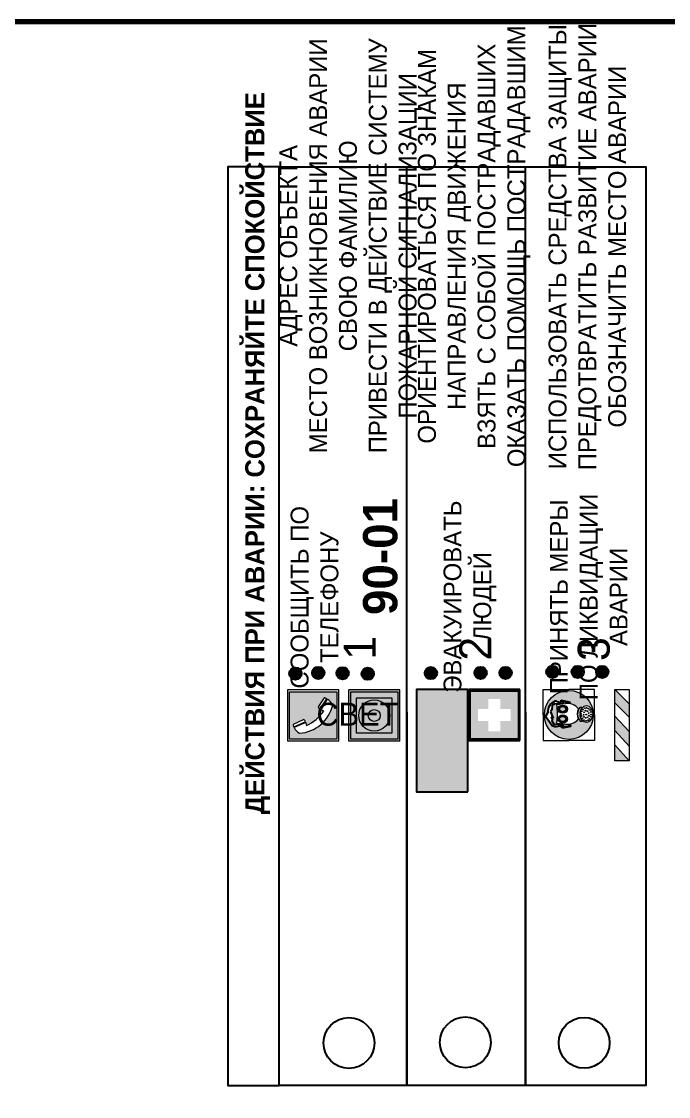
# Model space of a CAD drawing. Header units: millimetres. Extents: x 13114 to 67229, y 22859 to 38520.
# Drawn here: x 22281 to 22382.3, y 31914.1 to 32082.4 of the extents above; entities that cross this region are included whole.
import ezdxf

# ---------------------------------------------------------------- set-up
doc = ezdxf.new("R2010")
doc.units = ezdxf.units.MM
doc.styles.add('обычный', font='arial.ttf')

# ---------------------------------------------------------------- blocks, each defined once
blk = doc.blocks.new('A$C38D26F80')
h = blk.add_hatch(color=5)
h.dxf.hatch_style = 1
h.paths.add_polyline_path([(-8.77, -4.48, 1), (-0.19, -4.48, 1)])
h.paths.add_polyline_path([(-6.75, -3.58), (-6.75, -3.31), (-6.62, -3.22), (-6.5, -3.22), (-6.42, -3.3), (-6.39, -3.28), (-6.59, -2.23), (-6.59, -2.01), (-6.38, -1.58), (-4.76, -0.4), (-4.13, -0.79, -0.362848), (-2.1, -2.1, -0.201049), (-2.17, -2.48, 0.085434), (-2.26, -3.13), (-1.9, -3.16), (-2.25, -4.7), (-2.4, -4.59), (-2.43, -4.34), (-2.36, -4.34), (-2.14, -3.34), (-2.47, -3.42), (-2.58, -1.95), (-2.77, -1.58), (-3.58, -1.52), (-3.92, -1.26), (-5.05, -1.73), (-4.87, -1.39), (-5.41, -1.6), (-5.41, -1.46), (-6.13, -1.87), (-6.18, -3.5), (-6.56, -3.47), (-6.37, -4.59), (-6.16, -4.43), (-6.16, -4.66), (-6.36, -4.79), (-6.37, -4.8), (-6.51, -4.76)], flags=16)
h.paths.add_polyline_path([(-6.51, -4.76), (-6.36, -4.79), (-6.37, -4.8)], flags=0)
h.paths.add_polyline_path([(-5.92, -2.34, 0.089508), (-2.67, -2.35), (-2.48, -3.88, -0.268602), (-3.4, -6.18, 0.262449), (-5.2, -6.18, -0.268602), (-6.11, -3.88)], flags=16)
edge = h.paths.add_edge_path(flags=16)
edge.add_ellipse((-5.19, -3.41), major_axis=(0, 0.842), ratio=0.848992, start_angle=0, end_angle=360)
edge = h.paths.add_edge_path(flags=0)
edge.add_ellipse((-5.19, -3.39), major_axis=(0, 0.665), ratio=0.853798, start_angle=0, end_angle=360)
edge = h.paths.add_edge_path(flags=0)
edge.add_ellipse((-5.19, -3.4), major_axis=(0, 0.528), ratio=0.864094, start_angle=0, end_angle=360)
edge = h.paths.add_edge_path(flags=16)
edge.add_ellipse((-3.47, -3.4), major_axis=(0, 0.842), ratio=0.848992, start_angle=0, end_angle=360)
h.paths.add_polyline_path([(-3.13, -6.45), (-3.13, -6.84, 0.383174), (-5.57, -6.85), (-5.57, -6.49, -0.369952)], flags=16)
edge = h.paths.add_edge_path(flags=0)
edge.add_ellipse((-3.47, -3.39), major_axis=(0, 0.665), ratio=0.853798, start_angle=0, end_angle=360)
edge = h.paths.add_edge_path(flags=0)
edge.add_ellipse((-3.47, -3.4), major_axis=(0, 0.528), ratio=0.864094, start_angle=0, end_angle=360)
edge = h.paths.add_edge_path(flags=16)
edge.add_ellipse((-4.34, -7.57), major_axis=(-1.48, 0), ratio=0.744955, start_angle=0, end_angle=360)
h.paths.add_polyline_path([(-5.01, -6.85, -1), (-5.15, -6.85, -1)], flags=0)
h.paths.add_polyline_path([(-5.33, -7.14, -1), (-5.47, -7.14, -1)], flags=0)
h.paths.add_polyline_path([(-4.61, -6.71, -1), (-4.74, -6.71, -1)], flags=16)
h.paths.add_polyline_path([(-5.43, -7.51, -1), (-5.57, -7.51, -1)], flags=0)
h.paths.add_polyline_path([(-4.26, -6.67, -1), (-4.4, -6.67, -1)], flags=16)
h.paths.add_polyline_path([(-4.74, -7.14, -1), (-4.88, -7.14, -1)], flags=0)
h.paths.add_polyline_path([(-4.93, -7.43, -1), (-5.07, -7.43, -1)], flags=0)
h.paths.add_polyline_path([(-4.41, -7.07, -1), (-4.54, -7.07, -1)], flags=0)
h.paths.add_polyline_path([(-5.33, -7.87, -1), (-5.46, -7.87, -1)], flags=0)
h.paths.add_polyline_path([(-3.8, -6.71, -1), (-3.94, -6.71, -1)], flags=16)
h.paths.add_polyline_path([(-4.85, -7.78, -1), (-4.98, -7.78, -1)], flags=0)
h.paths.add_polyline_path([(-3.96, -7.14, -1), (-4.1, -7.14, -1)], flags=0)
h.paths.add_polyline_path([(-4.33, -7.53, -1), (-4.47, -7.53, -1)], flags=0)
h.paths.add_polyline_path([(-5.09, -8.12, -1), (-5.23, -8.12, -1)], flags=0)
h.paths.add_polyline_path([(-3.5, -6.94, -1), (-3.64, -6.94, -1)], flags=0)
h.paths.add_polyline_path([(-4.54, -7.97, -1), (-4.68, -7.97, -1)], flags=0)
h.paths.add_polyline_path([(-3.66, -7.39, -1), (-3.8, -7.39, -1)], flags=0)
h.paths.add_polyline_path([(-4.73, -8.35, -1), (-4.86, -8.35, -1)], flags=0)
h.paths.add_polyline_path([(-4.09, -7.96, -1), (-4.23, -7.96, -1)], flags=0)
h.paths.add_polyline_path([(-3.77, -7.74, -1), (-3.91, -7.74, -1)], flags=0)
h.paths.add_polyline_path([(-3.22, -7.27, -1), (-3.35, -7.27, -1)], flags=0)
h.paths.add_polyline_path([(-4.34, -8.4, -1), (-4.47, -8.4, -1)], flags=0)
h.paths.add_polyline_path([(-3.16, -7.61, -1), (-3.3, -7.61, -1)], flags=0)
h.paths.add_polyline_path([(-3.9, -8.35, -1), (-4.04, -8.35, -1)], flags=0)
h.paths.add_polyline_path([(-3.32, -7.91, -1), (-3.46, -7.91, -1)], flags=0)
h.paths.add_polyline_path([(-3.55, -8.23, -1), (-3.69, -8.23, -1)], flags=0)
at = {"color": 5, "lineweight": 5}
for p, q in [((-4.48, 0), (-8.96, 0)), ((-8.96, 0), (-8.96, -4.48)), ((-4.48, 0), (0, 0)), ((0, 0), (0, -4.48)), ((-6.59, -2.01), (-6.38, -1.58)), ((-6.38, -1.58), (-4.76, -0.4)), ((-6.13, -1.87), (-6.18, -3.5)), ((-5.41, -1.46), (-6.13, -1.87)), ((-4.87, -1.39), (-5.41, -1.6)), ((-5.41, -1.6), (-5.41, -1.46)), ((-3.92, -1.26), (-5.05, -1.73)), ((-5.05, -1.73), (-4.87, -1.39)), ((-4.76, -0.4), (-4.13, -0.79)), ((-3.58, -1.52), (-3.92, -1.26)), ((-2.77, -1.58), (-3.58, -1.52)), ((-2.58, -1.95), (-2.77, -1.58)), ((-6.75, -3.31), (-6.62, -3.22)), ((-6.75, -3.58), (-6.75, -3.31)), ((-6.51, -4.76), (-6.75, -3.58)), ((-6.62, -3.22), (-6.5, -3.22)), ((-6.59, -2.23), (-6.59, -2.01)), ((-6.39, -3.28), (-6.59, -2.23)), ((-6.18, -3.5), (-6.56, -3.47)), ((-6.56, -3.47), (-6.37, -4.59)), ((-6.5, -3.22), (-6.42, -3.3)), ((-6.42, -3.3), (-6.39, -3.28)), ((-5.92, -2.34), (-6.11, -3.88)), ((-2.67, -2.34), (-2.48, -3.88)), ((-2.47, -3.42), (-2.58, -1.95)), ((-2.14, -3.34), (-2.47, -3.42)), ((-2.36, -4.34), (-2.14, -3.34)), ((-1.9, -3.16), (-2.26, -3.13)), ((-2.25, -4.7), (-1.9, -3.16)), ((-8.96, -8.96), (-8.96, -4.48)), ((-6.37, -4.8), (-6.51, -4.76)), ((-6.37, -4.59), (-6.16, -4.43)), ((-6.16, -4.66), (-6.37, -4.8)), ((-6.16, -4.43), (-6.16, -4.66)), ((-2.43, -4.34), (-2.4, -4.59)), ((-2.43, -4.34), (-2.36, -4.34)), ((-2.4, -4.59), (-2.25, -4.7)), ((0, -8.96), (0, -4.48)), ((-5.57, -6.49), (-5.57, -6.85)), ((-3.13, -6.45), (-3.13, -6.84)), ((-4.48, -8.96), (-8.96, -8.96)), ((-4.48, -8.96), (0, -8.96))]:
    blk.add_line(p, q, dxfattribs=at)
at = {"color": 5}
for p, q in [((-6.59, -2.01), (-6.38, -1.58)), ((-6.38, -1.58), (-4.76, -0.4)), ((-6.13, -1.87), (-6.18, -3.5)), ((-5.41, -1.46), (-6.13, -1.87)), ((-4.87, -1.39), (-5.41, -1.6)), ((-5.41, -1.6), (-5.41, -1.46)), ((-3.92, -1.26), (-5.05, -1.73)), ((-5.05, -1.73), (-4.87, -1.39)), ((-4.76, -0.4), (-4.13, -0.79)), ((-3.58, -1.52), (-3.92, -1.26)), ((-2.77, -1.58), (-3.58, -1.52)), ((-2.58, -1.95), (-2.77, -1.58)), ((-6.75, -3.31), (-6.62, -3.22)), ((-6.75, -3.58), (-6.75, -3.31)), ((-6.51, -4.76), (-6.75, -3.58)), ((-6.62, -3.22), (-6.5, -3.22)), ((-6.59, -2.23), (-6.59, -2.01)), ((-6.39, -3.28), (-6.59, -2.23)), ((-6.18, -3.5), (-6.56, -3.47)), ((-6.56, -3.47), (-6.37, -4.59)), ((-6.5, -3.22), (-6.42, -3.3)), ((-6.42, -3.3), (-6.39, -3.28)), ((-2.47, -3.42), (-2.58, -1.95)), ((-2.14, -3.34), (-2.47, -3.42)), ((-2.36, -4.34), (-2.14, -3.34)), ((-2.26, -3.13), (-1.9, -3.16)), ((-1.9, -3.16), (-2.25, -4.7)), ((-6.37, -4.8), (-6.51, -4.76)), ((-6.36, -4.79), (-6.51, -4.76)), ((-6.37, -4.59), (-6.16, -4.43)), ((-6.16, -4.66), (-6.37, -4.8)), ((-6.16, -4.66), (-6.36, -4.79)), ((-6.16, -4.43), (-6.16, -4.66)), ((-2.4, -4.59), (-2.43, -4.34)), ((-2.43, -4.34), (-2.36, -4.34)), ((-2.25, -4.7), (-2.4, -4.59))]:
    blk.add_line(p, q, dxfattribs=at)
at = {"color": 5, "lineweight": 5}
for centre, radius in [((-4.48, -4.48), 4.29), ((-5.5, -7.51), 0.0678), ((-5.4, -7.14), 0.0678), ((-5.08, -6.85), 0.0678), ((-5, -7.43), 0.0678), ((-4.81, -7.14), 0.0678), ((-4.67, -6.71), 0.0678), ((-4.47, -7.07), 0.0678), ((-4.4, -7.53), 0.0678), ((-4.33, -6.67), 0.0678), ((-4.03, -7.14), 0.0678), ((-3.87, -6.71), 0.0678), ((-3.73, -7.39), 0.0678), ((-3.57, -6.94), 0.0678), ((-3.28, -7.27), 0.0678), ((-5.4, -7.87), 0.0678), ((-5.16, -8.12), 0.0678), ((-4.91, -7.78), 0.0678), ((-4.79, -8.35), 0.0678), ((-4.61, -7.97), 0.0678), ((-4.4, -8.4), 0.0678), ((-4.16, -7.96), 0.0678), ((-3.97, -8.35), 0.0678), ((-3.84, -7.74), 0.0678), ((-3.62, -8.23), 0.0678), ((-3.39, -7.91), 0.0678), ((-3.23, -7.61), 0.0678)]:
    blk.add_circle(centre, radius, dxfattribs=at)
at = {"color": 5}
for centre, radius, start, end in [((-3.89, -2.66), 1.88, 17.387, 97.1599), ((-0.35, -3.07), 1.91, 162.2553, 181.7878), ((-2.6, -2.2), 0.511, 326.3906, 11.8614)]:
    blk.add_arc(centre, radius, start, end, dxfattribs=at)
at = {"color": 5, "lineweight": 5}
for centre, radius, start, end in [((-4.28, 6.66), 9.15, 259.6987, 280.1569), ((-0.47, -3.05), 1.79, 161.5846, 182.4584), ((-2.6, -2.2), 0.513, 326.4781, 11.7739), ((-3.66, -4.24), 2.47, 171.573, 231.7124), ((-4.93, -4.24), 2.47, 308.2876, 8.427), ((-4.33, -7.88), 1.87, 50.358, 131.5662), ((-4.34, -8.2), 1.82, 48.4943, 132.3565), ((-4.3, -7.78), 1.83, 60.5889, 119.4111)]:
    blk.add_arc(centre, radius, start, end, dxfattribs=at)
for centre, major_axis, ratio in [((-5.19, -3.41), (0, 0.842), 0.848992), ((-5.19, -3.39), (0, 0.665), 0.853798), ((-5.19, -3.4), (0, 0.528), 0.864094), ((-3.47, -3.4), (0, 0.842), 0.848992), ((-3.47, -3.39), (0, 0.665), 0.853798), ((-3.47, -3.4), (0, 0.528), 0.864094), ((-4.34, -7.57), (-1.48, 0), 0.744955)]:
    blk.add_ellipse(centre, major_axis=major_axis, ratio=ratio, dxfattribs=at)
blk = doc.blocks.new('A$C47DD6509')
at = {"lineweight": 5}
for points in [[(-8.69, 0), (-11.19, 0), (-11.19, -2.22)], [(-4.22, 0), (-6.45, 0), (-8.91, -2.22), (-6.61, -2.22)], [(0, 0), (-2.09, 0), (-4.36, -2.22), (-2.29, -2.22)]]:
    blk.add_hatch(color=242, dxfattribs=at).paths.add_polyline_path(points)
at = {"color": 242, "lineweight": 5}
for p, q in [((-11.19, -2.22), (-8.69, 0)), ((-11.19, -2.22), (-11.19, 0)), ((-11.19, 0), (-8.69, 0)), ((-11.19, 0), (0, 0)), ((-8.91, -2.22), (-6.45, 0)), ((-6.61, -2.22), (-4.22, 0)), ((-4.36, -2.22), (-2.09, 0)), ((-2.29, -2.22), (0, 0)), ((0, 0), (0, -2.22)), ((0, -2.22), (-11.19, -2.22))]:
    blk.add_line(p, q, dxfattribs=at)
blk = doc.blocks.new('A$C32E8229D')
at = {"true_color": 0xffffff}
blk.add_hatch(color=7, dxfattribs=at).paths.add_polyline_path([(0, 0), (0, -8), (16, -8), (16, 0)])
h = blk.add_hatch(color=126)
h.paths.add_polyline_path([(0.2, -0.2), (15.8, -0.2), (15.8, -7.8), (0.2, -7.8)])
h.paths.add_polyline_path([(13.49, -2.05), (12.08, -2.05), (11.37, -2.63, 0.162397), (11.29, -2.84), (11.29, -3.63), (10.35, -3.63), (10.35, -4.05), (11.68, -4.05), (11.68, -3.48), (12.26, -4.28), (11.29, -5.1), (11.29, -6.78), (11.85, -6.78), (11.85, -5.44), (12.8, -4.64), (12.8, -5.94), (14.46, -5.94), (14.46, -5.39), (13.45, -5.39), (13.45, -3.97), (12.46, -2.59), (13.15, -2.59), (13.69, -3.34), (14.18, -3)], flags=16)
h.paths.add_polyline_path([(10.74, -1.82, 1), (11.8, -1.82, 1)], flags=16)
h.paths.add_polyline_path([(9.39, -3.59), (5.99, -3.59), (6.56, -3.03), (5.91, -3.03), (5.1, -3.83), (5.91, -4.64), (6.56, -4.64), (5.99, -4.09), (9.39, -4.09)], flags=16)
h.paths.add_polyline_path([(4.29, -1.08), (1.72, -1.08), (1.72, -6.6), (4.29, -6.6)], flags=16)
at = {"color": 126}
blk.add_lwpolyline([(16, -8), (0, -8), (0, 0), (16, 0)], close=True, dxfattribs=at)
blk = doc.blocks.new('A$C18900ED3')
h = blk.add_hatch(color=126)
h.paths.add_polyline_path([(-0.18, -0.18), (-7.02, -0.18), (-7.02, -7.02), (-0.18, -7.02)])
h.paths.add_polyline_path([(-5.89, -4.46), (-5.89, -2.77), (-4.46, -2.77), (-4.46, -1.31), (-2.77, -1.31), (-2.77, -2.77), (-1.33, -2.77), (-1.33, -4.46), (-2.77, -4.46), (-2.77, -5.89), (-4.46, -5.89), (-4.46, -4.46)], flags=16)
at = {"color": 126}
for p, q in [((-7.2, 0), (-7.2, -7.2)), ((0, 0), (-7.2, 0)), ((0, -7.2), (0, 0)), ((-7.02, -7.02), (-7.02, -0.18)), ((-7.02, -0.18), (-0.18, -0.18)), ((-0.18, -0.18), (-0.18, -7.02)), ((-7.2, -7.2), (0, -7.2)), ((-0.18, -7.02), (-7.02, -7.02))]:
    blk.add_line(p, q, dxfattribs=at)
blk = doc.blocks.new('A$C456E1F9C')
at = {"lineweight": 5}
h = blk.add_hatch(color=242, dxfattribs=at)
h.paths.add_polyline_path([(0.51, -1.47), (0.51, -13.26), (12.29, -13.26), (12.29, -1.47)])
h.paths.add_polyline_path([(5.42, -4.95, -0.254479), (4.78, -5.4), (3.52, -2.53, -0.209735), (4.23, -2.4)], flags=16)
h.paths.add_polyline_path([(8.53, -8.6), (10.87, -10.17), (10.54, -10.76), (8.03, -9.13, -0.192251)], flags=16)
h.paths.add_polyline_path([(4.61, -5.49, 0.005518), (3.87, -5.72, 0.128647), (7.49, -10.01, 0.00809), (7.83, -9.33), (10.47, -10.97, -0.16736), (8.99, -12.25, -0.327862), (1.95, -3.95, -0.166952), (3.36, -2.62)], flags=16)
at = {"color": 242, "lineweight": 5}
for p, q in [((0, -13.77), (0, -0.97)), ((12.8, -0.97), (0, -0.97)), ((4.61, -5.49), (3.36, -2.62)), ((3.52, -2.53), (4.78, -5.4)), ((4.23, -2.4), (5.42, -4.95)), ((12.8, -13.77), (12.8, -0.97)), ((7.83, -9.33), (10.47, -10.97)), ((8.03, -9.13), (10.54, -10.76)), ((10.81, -10.12), (8.53, -8.6)), ((10.54, -10.76), (10.8, -10.3)), ((10.8, -10.3), (10.81, -10.12)), ((0, -13.77), (12.8, -13.77))]:
    blk.add_line(p, q, dxfattribs=at)
blk.add_lwpolyline([(0.51, -1.47), (12.29, -1.47), (12.29, -13.26), (0.51, -13.26)], close=True, dxfattribs=at)
for centre, radius, start, end in [((4.59, -5.34), 2.99, 114.2845, 152.1974), ((4.02, -3.27), 0.891, 76.3284, 123.7092), ((11.12, -3.31), 9.19, 183.9915, 256.6009), ((4.68, -4.59), 0.824, 276.9621, 334.0723), ((14.98, -39.1), 35.17, 107.1487, 108.4135), ((13.86, -0.94), 11.08, 205.5536, 234.8762), ((-13.31, 0.8), 23.44, 332.5487, 334.4027), ((8.94, -9.5), 0.989, 114.4092, 157.9388), ((7.87, -9.46), 3, 291.9291, 329.9329)]:
    blk.add_arc(centre, radius, start, end, dxfattribs=at)
blk = doc.blocks.new('A$C54414219')
at = {"true_color": 0xffffff}
h = blk.add_hatch(color=7, dxfattribs=at)
h.paths.add_polyline_path([(2.39, -9.45), (2.39, -18.3), (11.23, -18.3), (11.23, -9.45)], flags=0)
h.paths.add_polyline_path([(10.71, -13.87, -1), (2.92, -13.87, -1)], flags=0)
h.paths.add_polyline_path([(8.3, -13.87, -1), (5.33, -13.87, -1)], flags=0)
h.paths.add_polyline_path([(0.41, -7.47), (0.41, -20.27), (13.21, -20.27), (13.21, -7.47)])
h.paths.add_polyline_path([(0.92, -19.77), (12.71, -19.77), (12.71, -7.98), (0.92, -7.98)], flags=16)
h.paths.add_polyline_path([(11.23, -9.45), (11.23, -18.3), (2.39, -18.3), (2.39, -9.45)], flags=0)
at = {"lineweight": 5}
h = blk.add_hatch(color=242, dxfattribs=at)
h.paths.add_polyline_path([(12.71, -7.98), (0.92, -7.98), (0.92, -19.77), (12.71, -19.77)])
h.paths.add_polyline_path([(11.23, -18.3), (2.39, -18.3), (2.39, -9.45), (11.23, -9.45)], flags=16)
h.paths.add_polyline_path([(10.71, -13.87, -1), (2.92, -13.87, -1)], flags=0)
h.paths.add_polyline_path([(8.3, -13.87, -1), (5.33, -13.87, -1)], flags=0)
at = {"true_color": 0xffffff}
h = blk.add_hatch(color=7, dxfattribs=at)
h.paths.add_polyline_path([(2.39, -9.45), (2.39, -18.3), (11.23, -18.3), (11.23, -9.45)])
h.paths.add_polyline_path([(10.71, -13.87, -1), (2.92, -13.87, -1)], flags=16)
h.paths.add_polyline_path([(8.3, -13.87, -1), (5.33, -13.87, -1)], flags=0)
at = {"lineweight": 5}
h = blk.add_hatch(color=242, dxfattribs=at)
h.paths.add_polyline_path([(2.92, -13.87, 1), (10.71, -13.87, 1)])
h.paths.add_polyline_path([(8.3, -13.87, -1), (5.33, -13.87, -1)], flags=16)
at = {"color": 242, "lineweight": 5}
for p, q in [((0.41, -20.27), (0.41, -7.47)), ((0.41, -7.47), (13.21, -7.47)), ((0.41, -7.47), (13.21, -7.47)), ((13.21, -20.27), (13.21, -7.47)), ((0.41, -20.27), (13.21, -20.27))]:
    blk.add_line(p, q, dxfattribs=at)
for points in [[(0.92, -7.98), (12.71, -7.98), (12.71, -19.77), (0.92, -19.77)], [(2.39, -9.45), (11.23, -9.45), (11.23, -18.3), (2.39, -18.3)]]:
    blk.add_lwpolyline(points, close=True, dxfattribs=at)
for radius in [3.89, 1.49]:
    blk.add_circle((6.81, -13.87), radius, dxfattribs=at)

msp = doc.modelspace()

# ---------------------------------------------------------------- hatches: boundary and pattern name
at = {"lineweight": 0}
h = msp.add_hatch(color=256, dxfattribs=at)
h.dxf.hatch_style = 1
h.paths.add_polyline_path([(22323.86, 31979.34, 1), (22323.86, 31981.27, 1)])
h = msp.add_hatch(color=256, dxfattribs=at)
h.dxf.hatch_style = 1
h.paths.add_polyline_path([(22327.44, 31979.45, 1), (22327.44, 31981.38, 1)])
h = msp.add_hatch(color=256, dxfattribs=at)
h.dxf.hatch_style = 1
h.paths.add_polyline_path([(22331.25, 31979.41, 1), (22331.25, 31981.34, 1)])
h = msp.add_hatch(color=256, dxfattribs=at)
h.dxf.hatch_style = 1
h.paths.add_polyline_path([(22335.18, 31979.33, 1), (22335.18, 31981.26, 1)])
h = msp.add_hatch(color=256, dxfattribs=at)
h.dxf.hatch_style = 1
h.paths.add_polyline_path([(22345.07, 31979.41, 1), (22345.07, 31981.34, 1)])
h = msp.add_hatch(color=256, dxfattribs=at)
h.dxf.hatch_style = 1
h.paths.add_polyline_path([(22352.85, 31979.45, 1), (22352.85, 31981.38, 1)])
h = msp.add_hatch(color=256, dxfattribs=at)
h.dxf.hatch_style = 1
h.paths.add_polyline_path([(22356.75, 31979.44, 1), (22356.75, 31981.38, 1)])
h = msp.add_hatch(color=256, dxfattribs=at)
h.dxf.hatch_style = 1
h.paths.add_polyline_path([(22364.1, 31979.6, 1), (22364.1, 31981.53, 1)])
h = msp.add_hatch(color=256, dxfattribs=at)
h.dxf.hatch_style = 1
h.paths.add_polyline_path([(22368.05, 31979.6, 1), (22368.05, 31981.53, 1)])
h = msp.add_hatch(color=256, dxfattribs=at)
h.dxf.hatch_style = 1
h.paths.add_polyline_path([(22371.88, 31979.6, 1), (22371.88, 31981.53, 1)])

# ---------------------------------------------------------------- linework, layer by layer
at = {"color": 1, "lineweight": 100}
msp.add_lwpolyline([(21883.53, 32082.37), (22483.53, 32082.37), (22483.53, 31687.37), (21883.53, 31687.37)], close=True, dxfattribs=at)
for points in [[(22321.32, 31915.86), (22321.32, 32059.63), (22313.27, 32059.63), (22313.27, 31915.86)], [(22321.32, 31915.86), (22321.32, 32059.63), (22378.72, 32059.63), (22378.72, 31915.86)]]:
    msp.add_lwpolyline(points, close=True)
for points in [[(22341.32, 31974.28), (22341.32, 31915.86), (22341.32, 32059.63)], [(22359.89, 31974.28), (22359.89, 31915.86), (22359.89, 32059.63)]]:
    msp.add_lwpolyline(points)
for centre, radius in [((22323.86, 31980.31), 0.966), ((22327.44, 31980.41), 0.966), ((22331.25, 31980.37), 0.966), ((22335.18, 31980.29), 0.966), ((22345.07, 31980.38), 0.966), ((22352.85, 31980.42), 0.966), ((22356.75, 31980.41), 0.966), ((22364.1, 31980.57), 0.966), ((22368.05, 31980.56), 0.966), ((22371.88, 31980.56), 0.966), ((22332.24, 31922.49), 3.98), ((22350.47, 31922.58), 3.98), ((22369.05, 31922.52), 3.98)]:
    msp.add_circle(centre, radius)

# ---------------------------------------------------------------- block references
at = {"rotation": 90}
for name, p, xscale, yscale, zscale in [('A$C456E1F9C', (22322.04, 31969.75), 0.625, 0.625, 0.625), ('A$C54414219', (22327.53, 31969.49), 0.625, 0.625, 0.625), ('A$C18900ED3', (22350.99, 31977.82), 1.111111111007631, 1.111111111007631, 1.111111111007631), ('A$C38D26F80', (22362.66, 31977.84), 0.8928571427240968, 0.8928571427240968, 0.8928571427240968)]:
    msp.add_blockref(name, p, dxfattribs=dict(at, xscale=xscale, yscale=yscale, zscale=zscale))
at = {"xscale": -1, "rotation": 90}
msp.add_blockref('A$C32E8229D', (22342.84, 31977.82), dxfattribs=at)
at = {"color": 242, "true_color": 0xc1121c, "rotation": 90}
msp.add_blockref('A$C47DD6509', (22373.88, 31977.84), dxfattribs=at)

# ---------------------------------------------------------------- texts
at = {"lineweight": 0, "attachment_point": 5, "rotation": 90, "style": 'обычный'}
for s, insert, char_height, width in [('\\pi-8.4,l8.4,t8.4;{\\fProxima Nova Rg|b0|i0|c204|p2;ИСПОЛЬЗОВАТЬ СРЕДСТВА ЗАЩИТЫ \\PПРЕДОТВРАТИТЬ РАЗВИТИЕ АВАРИИ\\PОБОЗНАЧИТЬ МЕСТО АВАРИИ}', (22369.58, 32047.13), 2.8, 126.6484), ('\\pi-8.4,l8.4,t8.4;{\\fProxima Nova Rg|b0|i0|c204|p2;ОРИЕНТИРОВАТЬСЯ ПО ЗНАКАМ \\PНАПРАВЛЕНИЯ ДВИЖЕНИЯ\\PВЗЯТЬ С СОБОЙ ПОСТРАДАВШИХ\\PОКАЗАТЬ ПОМОЩЬ ПОСТРАДАВШИМ}', (22351.85, 32047.19), 2.8, 126.6484), ('\\pi-8.4,l8.4,t8.4;{\\fProxima Nova Rg|b0|i0|c204|p2;АДРЕС ОБЪЕКТА\\PМЕСТО ВОЗНИКНОВЕНИЯ АВАРИИ\\PСВОЮ ФАМИЛИЮ\\PПРИВЕСТИ В ДЕЙСТВИЕ СИСТЕМУ \\PПОЖАРНОЙ СИГНАЛИЗАЦИИ}', (22332.49, 32047.26), 2.8, 126.6484), ('{\\fProxima Nova Rg|b1|i0|c204|p2;ДЕЙСТВИЯ ПРИ АВАРИИ: СОХРАНЯЙТЕ СПОКОЙСТВИЕ\\H1.6644x; }', (22317.95, 32014.81), 3, 175.1736), ('{\\fProxima Nova Rg|b1|i0|c204|p2;\\H1.0714x;90-01\\fProxima Nova Rg|b0|i0|c204|p2;\\H0.93331x; \\H1.3449x; }', (22337.17, 31998.63), 5, 126.6484), ('{\\fProxima Nova Rg|b0|i0|c204|p2;ПРИНЯТЬ МЕРЫ \\PПО ЛИКВИДАЦИИ \\PАВАРИИ}', (22369.77, 31992.31), 2.8, 126.6484), ('{\\fProxima Nova Rg|b0|i0|c204|p2;СООБЩИТЬ ПО \\PТЕЛЕФОНУ}', (22326.87, 31992.25), 2.8, 126.6484), ('{\\fProxima Nova Rg|b0|i0|c204|p2;ЭВАКУИРОВАТЬ \\PЛЮДЕЙ}', (22351.19, 31992.35), 2.8, 126.6484), ('{\\fProxima Nova Rg|b0|i0|c204|p2;1\\H1.1667x; }', (22333.93, 31984.35), 5, 126.6484), ('{\\fProxima Nova Rg|b0|i0|c204|p2;2\\H1.1967x; }', (22352.02, 31984.2), 5, 126.6484), ('{\\fProxima Nova Rg|b0|i0|c204|p2;3\\H1.1967x; }', (22370.59, 31984.14), 5, 126.6484)]:
    msp.add_mtext(s, dxfattribs=dict(at, insert=insert, char_height=char_height, width=width))
at = {"lineweight": 0, "insert": (22333.56, 31973.92), "char_height": 3.584, "width": 162.1099, "attachment_point": 5, "style": 'обычный'}
msp.add_mtext('\\pi-10.752,l10.752,t10.752;{\\fProxima Nova Rg|b0|i0|c204|p2;СВЕТ\\H1.1997x; }', dxfattribs=at)

doc.saveas('drawing.dxf')
